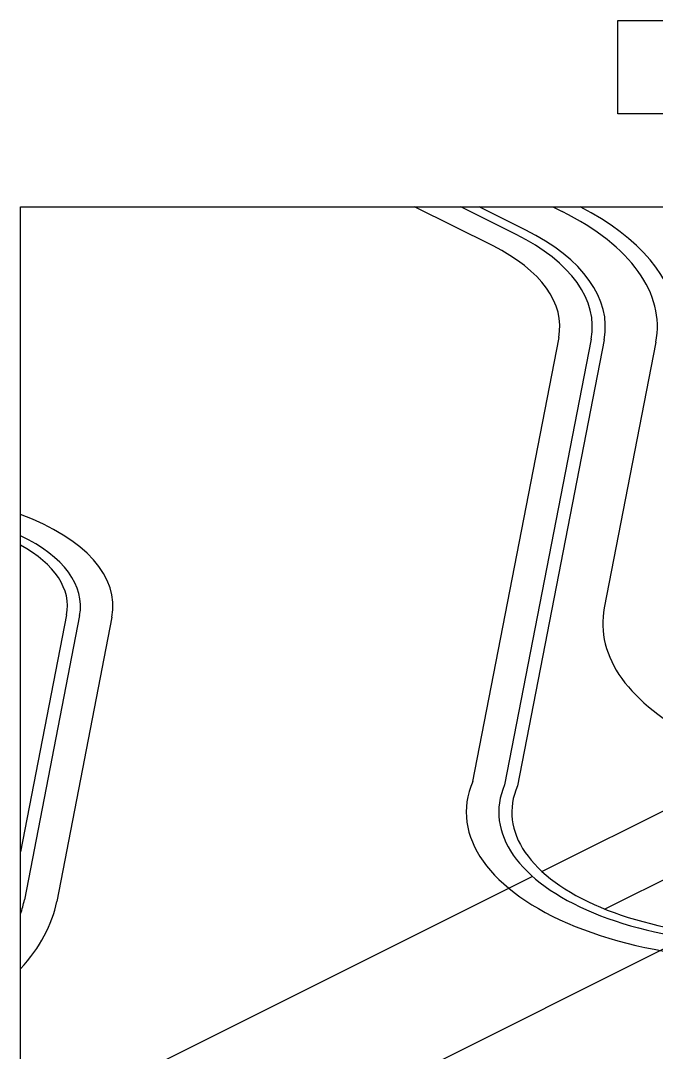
# Model space of a CAD drawing. Header units: millimetres. Extents: x 29838256 to 30236675, y -914750 to -833241.
# Drawn here: x 29951323 to 29961091, y -849121 to -833271 of the extents above; entities that cross this region are included whole.
import ezdxf

# ---------------------------------------------------------------- set-up
doc = ezdxf.new("R2010")
doc.units = ezdxf.units.MM
doc.header["$LTSCALE"] = 600
doc.header["$MEASUREMENT"] = 0
doc.layers.add('e-plan', color=9, linetype='CONTINUOUS')
doc.layers.add('e-text-box', color=7, linetype='CONTINUOUS')

msp = doc.modelspace()

# ---------------------------------------------------------------- linework, layer by layer
at = {"layer": 'e-plan', "extrusion": (0, -0.866025, 0.5)}
for p, q in [((29958581.9, -836732.7, 38545.1), (29957377.3, -836130.4, 39588.3)), ((29958935.5, -836555.9, 38851.3), (29958084.5, -836130.4, 39588.3)), ((29959076.9, -836485.2, 38973.8), (29958367.4, -836130.4, 39588.3)), ((29959498.9, -836130.4, 39588.3), (29959642.7, -836202.3, 39463.8)), ((29959590.8, -838139.6, 36108.3), (29958260.3, -844987.8, 24246.9)), ((29960088.5, -838163.8, 36066.4), (29958758, -845011.9, 24205)), ((29960287.6, -838173.4, 36049.7), (29958956, -845027.3, 24178.4)), ((29961084, -838212.1, 35982.7), (29960291.2, -842292.6, 28915.1)), ((29968604.5, -841708.6, 29926.6), (29959334.9, -846343.4, 21898.9)), ((29969665.4, -842239, 29007.9), (29960301.7, -846920.8, 20898.7)), ((29952030, -842401.7, 28726.1), (29951323.3, -846039.5, 22425.3)), ((29952229.1, -842411.4, 28709.3), (29951380.8, -846777.8, 21146.5)), ((29952726.9, -842435.5, 28667.5), (29951878.5, -846801.9, 21104.6)), ((29959187.8, -846417, 21771.4), (29951323.3, -850349.2, 14960.6)), ((29961547.5, -847358.8, 20140.2), (29951323.3, -852470.9, 11285.7))]:
    msp.add_line(p, q, dxfattribs=at)
for centre, radius, start, end in [((29956106.6, -387460.6, 743904.3), 5000.8, 354.45158, 45), ((29956106.6, -387460.6, 743904.3), 5300.9, 1.58887, 43.96349), ((29956106.6, -387460.6, 743904.3), 4200.7, 354.45154, 45), ((29956106.6, -387460.6, 743904.3), 4000.7, 354.45154, 45), ((29956106.6, -387460.6, 743904.3), 3500.6, 354.45154, 45), ((29949242.7, -396052.5, 743904.3), 3500.6, 354.45154, 53.53358), ((29949242.7, -396052.5, 743904.3), 3000.5, 354.45154, 46.09934), ((29949242.7, -396052.5, 743904.3), 2800.5, 354.45154, 42.01758), ((29965268.6, -396588.6, 743904.3), 5000.8, 174.45154, 225), ((29962689.9, -402380.3, 743904.3), 4520, 167.98937, 294.00516), ((29962689.9, -402380.3, 743904.3), 4019.9, 167.98936, 292.72183), ((29962689.9, -402380.3, 743904.3), 3819.9, 167.82215, 292.13828), ((29945407.9, -404495.2, 743904.3), 6001, 350.30795, 354.45154), ((29945407.9, -404495.2, 743904.3), 6501.1, 335.49177, 354.45154)]:
    msp.add_arc(centre, radius, start, end, dxfattribs=at)
at = {"layer": 'e-text-box', "elevation": 0}
for points in [[(29960499.3, -833271.3), (29970675.8, -833271.3), (29970675.8, -834700.9), (29960499.3, -834700.9)], [(29951323.3, -836130.4), (29979851.8, -836130.4), (29979851.8, -875275.1), (29951323.3, -875275.1)]]:
    msp.add_lwpolyline(points, close=True, dxfattribs=at)

doc.saveas('drawing.dxf')
